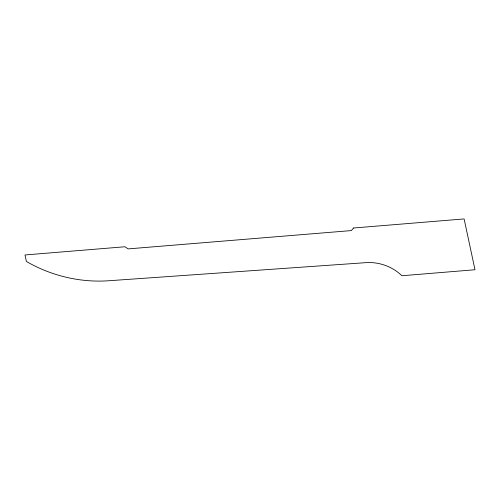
<?xml version="1.0" encoding="UTF-8"?>
<svg xmlns="http://www.w3.org/2000/svg" width="500" height="500" viewBox="0 0 500 500"><rect width="100%" height="100%" fill="white"/><g stroke="black" fill="none" stroke-linecap="round" stroke-linejoin="round"><path stroke-width="0.75" d="M353.537 228.006L351.375 230.581L128.125 248.894L124.95 246.762L25 254.963L26.394 261.456A124.113 105.025 17.2 0 0 108.875 280.744L366.725 262.594A40.931 34.638 17.2 0 1 401.906 275.744L475 269.744L464.106 218.931L353.537 228.006"/></g></svg>
